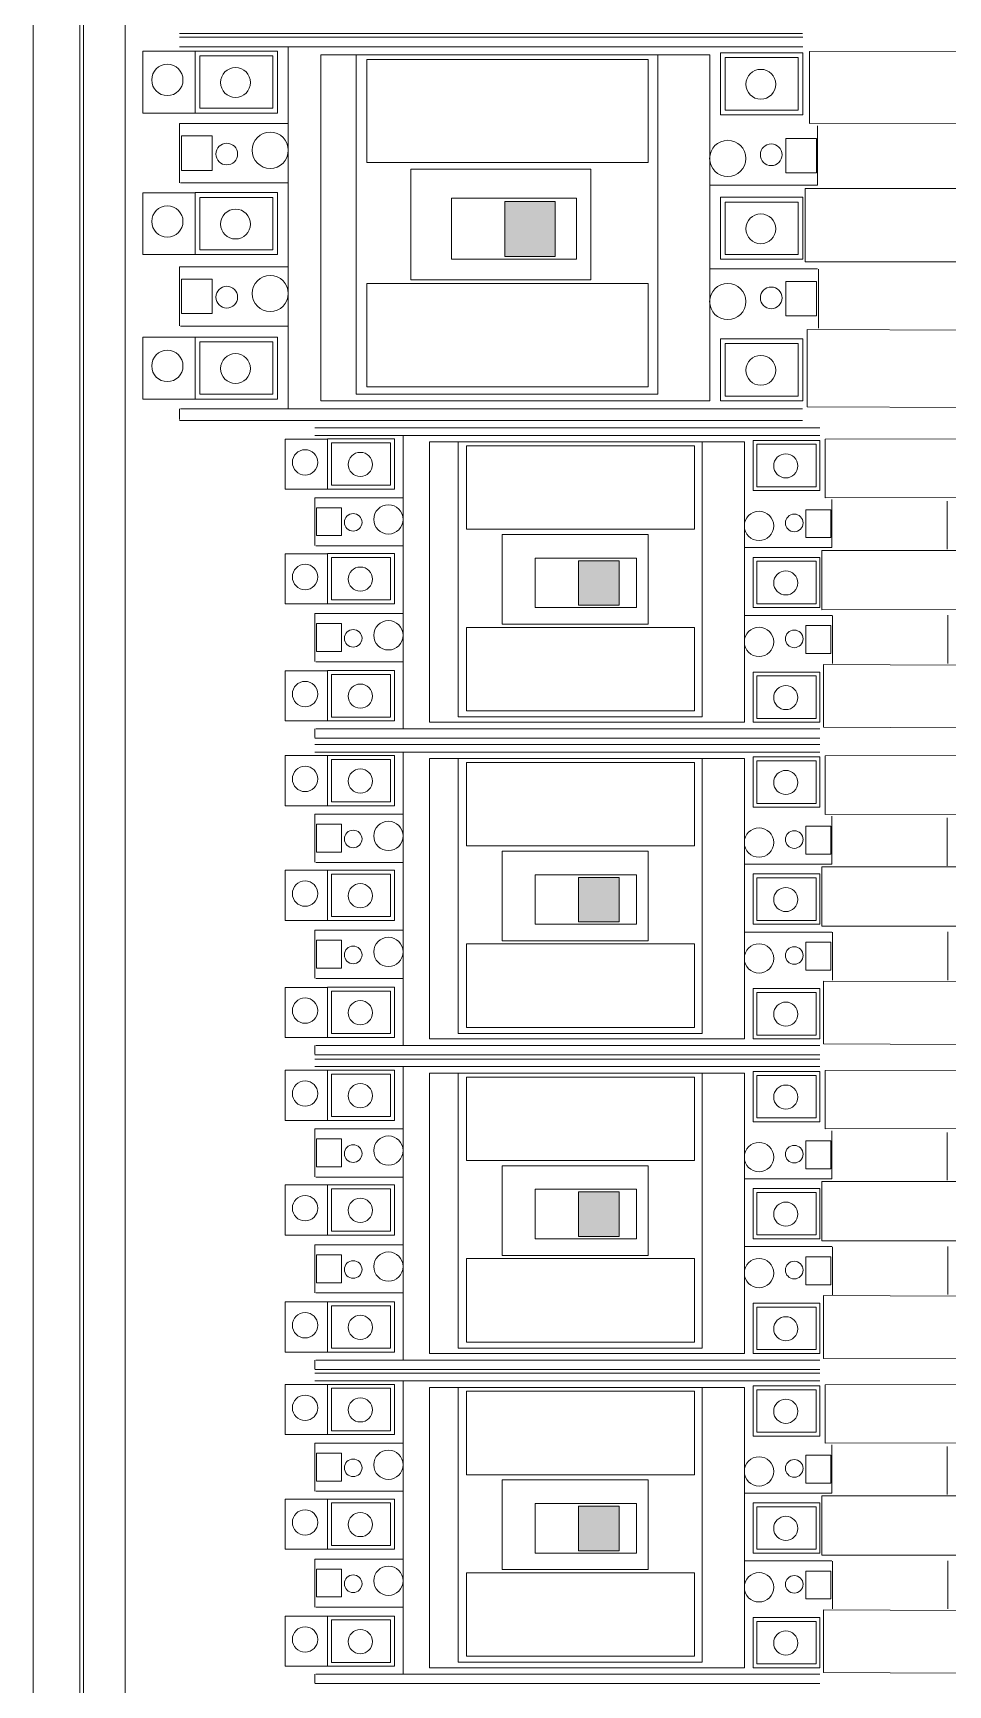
# Model space of a CAD drawing. Header units: inches. Extents: x 18739 to 22272, y 3658 to 7913.
# Drawn here: x 19021.9 to 19058.7, y 7702.6 to 7769.1 of the extents above; entities that cross this region are included whole.
import ezdxf

# ---------------------------------------------------------------- set-up
doc = ezdxf.new("R2010")
doc.units = ezdxf.units.IN
doc.header["$MEASUREMENT"] = 0
for name, color, linetype, lineweight in [('300-600AT', 7, 'Continuous', 13), ('CHASIS', 251, 'Continuous', 13), ('ENCLOSRURE', 7, 'Continuous', 20)]:
    doc.layers.add(name, color=color, linetype=linetype, lineweight=lineweight)

msp = doc.modelspace()

# ---------------------------------------------------------------- hatches: boundary and pattern name
at = {"layer": 'ENCLOSRURE'}
h = msp.add_hatch(color=3, dxfattribs=at)
h.dxf.hatch_style = 1
h.paths.add_polyline_path([(19042.92602, 7762.3375), (19040.90033, 7762.3375), (19040.90033, 7760.12164), (19042.92602, 7760.12164)])
h = msp.add_hatch(color=3, dxfattribs=at)
h.dxf.hatch_style = 1
h.paths.add_polyline_path([(19043.86283, 7747.86604), (19043.86283, 7746.0712), (19045.50364, 7746.0712), (19045.50364, 7747.86604)])
h = msp.add_hatch(color=3, dxfattribs=at)
h.dxf.hatch_style = 1
h.paths.add_polyline_path([(19043.86283, 7735.11561), (19043.86283, 7733.32078), (19045.50364, 7733.32078), (19045.50364, 7735.11561)])
h = msp.add_hatch(color=3, dxfattribs=at)
h.dxf.hatch_style = 1
h.paths.add_polyline_path([(19043.86283, 7722.4451), (19043.86283, 7720.65026), (19045.50364, 7720.65026), (19045.50364, 7722.4451)])
h = msp.add_hatch(color=3, dxfattribs=at)
h.dxf.hatch_style = 1
h.paths.add_polyline_path([(19043.86283, 7709.79029), (19043.86283, 7707.99545), (19045.50364, 7707.99545), (19045.50364, 7709.79029)])

# ---------------------------------------------------------------- linework, layer by layer
at = {"layer": '300-600AT'}
for p, q in [((19052.88321, 7769.10243, -1517.63282), (19027.80108, 7769.10243, -1517.63282)), ((19027.80108, 7768.94881, -1517.63282), (19052.89296, 7768.94881, -1517.63282)), ((19027.80108, 7768.56993, -1517.63282), (19052.89296, 7768.56993, -1517.63282)), ((19032.17805, 7757.31634, -1517.63282), (19032.17805, 7768.56993, -1517.63282)), ((19027.80108, 7763.08792, -1517.63282), (19027.80108, 7765.47182, -1517.63282)), ((19027.80108, 7765.47182, -1517.63282), (19032.17805, 7765.47182, -1517.63282)), ((19053.482, 7765.38392, -1517.63282), (19053.482, 7762.99298, -1517.63282)), ((19027.83807, 7763.08088, -1517.63282), (19032.17805, 7763.08088, -1517.63282)), ((19027.83807, 7763.08088, -1693.39049), (19032.17805, 7763.08088, -1693.39049)), ((19027.83807, 7763.08088, -1863.47745), (19032.17805, 7763.08088, -1863.47745)), ((19053.482, 7762.99298, -1517.63282), (19049.14202, 7762.99298, -1517.63282)), ((19027.80108, 7757.32338, -1517.63282), (19027.80108, 7759.70728, -1517.63282)), ((19027.80108, 7759.70728, -1517.63282), (19032.17805, 7759.70728, -1517.63282)), ((19053.482, 7759.61937, -1517.63282), (19049.14202, 7759.61937, -1517.63282)), ((19053.482, 7759.61937, -1693.39049), (19049.14202, 7759.61937, -1693.39049)), ((19053.482, 7759.61937, -1863.47745), (19049.14202, 7759.61937, -1863.47745)), ((19053.51899, 7759.61234, -1517.63282), (19053.51899, 7757.22844, -1517.63282)), ((19027.83807, 7757.31634, -1517.63282), (19032.17805, 7757.31634, -1517.63282)), ((19027.83807, 7757.31634, -1693.39049), (19032.17805, 7757.31634, -1693.39049)), ((19027.83807, 7757.31634, -1863.47745), (19032.17805, 7757.31634, -1863.47745)), ((19032.17805, 7757.31634, -1517.63282), (19032.17805, 7753.98298, -1517.63282)), ((19032.17805, 7757.31634, -1693.39049), (19032.17805, 7753.98298, -1693.39049)), ((19032.17805, 7757.31634, -1863.47745), (19032.17805, 7753.98298, -1863.47745)), ((19027.80108, 7753.54982, -1517.63282), (19027.80108, 7753.9832, -1517.63282)), ((19032.17805, 7753.98298, -1517.63282), (19027.83807, 7753.98298, -1517.63282)), ((19032.17805, 7753.98298, -1693.39049), (19027.83807, 7753.98298, -1693.39049)), ((19032.17805, 7753.98298, -1863.47745), (19027.83807, 7753.98298, -1863.47745)), ((19032.17805, 7753.98298, -1517.63282), (19052.88321, 7753.98298, -1517.63282)), ((19052.88321, 7753.51705, -1517.63282), (19027.80108, 7753.51705, -1517.63282)), ((19033.25244, 7753.22121, -1229.28259), (19053.57686, 7753.22121, -1229.28259)), ((19033.25244, 7752.91431, -1229.28259), (19053.57686, 7752.91431, -1229.28259)), ((19036.79779, 7743.7989, -1229.28259), (19036.79779, 7752.91431, -1229.28259)), ((19033.25244, 7748.47388, -1229.28259), (19033.25244, 7750.40484, -1229.28259)), ((19033.25244, 7750.40484, -1229.28259), (19036.79779, 7750.40484, -1229.28259)), ((19054.05399, 7750.33364, -1229.28259), (19054.05399, 7748.39698, -1229.28259)), ((19058.7022, 7748.3355, -1229.28259), (19058.7022, 7750.26646, -1229.28259)), ((19033.2824, 7748.46818, -1229.28259), (19036.79779, 7748.46818, -1229.28259)), ((19033.2824, 7748.46818, -1371.6463), (19036.79779, 7748.46818, -1371.6463)), ((19033.2824, 7748.46818, -1509.41673), (19036.79779, 7748.46818, -1509.41673)), ((19054.05399, 7748.39698, -1229.28259), (19050.5386, 7748.39698, -1229.28259)), ((19033.25244, 7743.8046, -1229.28259), (19033.25244, 7745.73556, -1229.28259)), ((19033.25244, 7745.73556, -1229.28259), (19036.79779, 7745.73556, -1229.28259)), ((19054.05399, 7745.66436, -1229.28259), (19050.5386, 7745.66436, -1229.28259)), ((19054.05399, 7745.66436, -1371.6463), (19050.5386, 7745.66436, -1371.6463)), ((19054.05399, 7745.66436, -1509.41673), (19050.5386, 7745.66436, -1509.41673)), ((19054.08395, 7745.65866, -1229.28259), (19054.08395, 7743.7277, -1229.28259)), ((19058.72679, 7743.73155, -1229.28259), (19058.72679, 7745.66821, -1229.28259)), ((19033.2824, 7743.7989, -1229.28259), (19036.79779, 7743.7989, -1229.28259)), ((19033.2824, 7743.7989, -1371.6463), (19036.79779, 7743.7989, -1371.6463)), ((19033.2824, 7743.7989, -1509.41673), (19036.79779, 7743.7989, -1509.41673)), ((19036.79779, 7743.7989, -1229.28259), (19036.79779, 7741.09889, -1229.28259)), ((19036.79779, 7743.7989, -1371.6463), (19036.79779, 7741.09889, -1371.6463)), ((19036.79779, 7743.7989, -1509.41673), (19036.79779, 7741.09889, -1509.41673)), ((19033.25244, 7740.74802, -1229.28259), (19033.25244, 7741.09906, -1229.28259)), ((19053.56896, 7740.72148, -1229.28259), (19033.25244, 7740.72148, -1229.28259)), ((19036.79779, 7741.09889, -1229.28259), (19033.2824, 7741.09889, -1229.28259)), ((19036.79779, 7741.09889, -1371.6463), (19033.2824, 7741.09889, -1371.6463)), ((19036.79779, 7741.09889, -1509.41673), (19033.2824, 7741.09889, -1509.41673)), ((19036.79779, 7741.09889, -1229.28259), (19053.56896, 7741.09889, -1229.28259)), ((19033.25244, 7740.47078, -1229.28259), (19053.57686, 7740.47078, -1229.28259)), ((19033.25244, 7740.16388, -1229.28259), (19053.57686, 7740.16388, -1229.28259)), ((19036.79779, 7731.04848, -1229.28259), (19036.79779, 7740.16388, -1229.28259)), ((19033.25244, 7735.72346, -1229.28259), (19033.25244, 7737.65442, -1229.28259)), ((19033.25244, 7737.65442, -1229.28259), (19036.79779, 7737.65442, -1229.28259)), ((19054.05399, 7737.58322, -1229.28259), (19054.05399, 7735.64656, -1229.28259)), ((19058.7022, 7735.58508, -1229.28259), (19058.7022, 7737.51603, -1229.28259)), ((19033.2824, 7735.71776, -1229.28259), (19036.79779, 7735.71776, -1229.28259)), ((19033.2824, 7735.71776, -1371.6463), (19036.79779, 7735.71776, -1371.6463)), ((19033.2824, 7735.71776, -1509.41673), (19036.79779, 7735.71776, -1509.41673)), ((19054.05399, 7735.64656, -1229.28259), (19050.5386, 7735.64656, -1229.28259)), ((19033.25244, 7731.05418, -1229.28259), (19033.25244, 7732.98514, -1229.28259)), ((19033.25244, 7732.98514, -1229.28259), (19036.79779, 7732.98514, -1229.28259)), ((19054.05399, 7732.91394, -1229.28259), (19050.5386, 7732.91394, -1229.28259)), ((19054.05399, 7732.91394, -1371.6463), (19050.5386, 7732.91394, -1371.6463)), ((19054.05399, 7732.91394, -1509.41673), (19050.5386, 7732.91394, -1509.41673)), ((19054.08395, 7732.90824, -1229.28259), (19054.08395, 7730.97728, -1229.28259)), ((19058.72679, 7730.98112, -1229.28259), (19058.72679, 7732.91778, -1229.28259)), ((19033.2824, 7731.04848, -1229.28259), (19036.79779, 7731.04848, -1229.28259)), ((19033.2824, 7731.04848, -1371.6463), (19036.79779, 7731.04848, -1371.6463)), ((19033.2824, 7731.04848, -1509.41673), (19036.79779, 7731.04848, -1509.41673)), ((19036.79779, 7731.04848, -1229.28259), (19036.79779, 7728.34846, -1229.28259)), ((19036.79779, 7731.04848, -1371.6463), (19036.79779, 7728.34846, -1371.6463)), ((19036.79779, 7731.04848, -1509.41673), (19036.79779, 7728.34846, -1509.41673)), ((19033.25244, 7727.9976, -1229.28259), (19033.25244, 7728.34864, -1229.28259)), ((19053.56896, 7727.97105, -1229.28259), (19033.25244, 7727.97105, -1229.28259)), ((19036.79779, 7728.34846, -1229.28259), (19033.2824, 7728.34846, -1229.28259)), ((19036.79779, 7728.34846, -1371.6463), (19033.2824, 7728.34846, -1371.6463)), ((19036.79779, 7728.34846, -1509.41673), (19033.2824, 7728.34846, -1509.41673)), ((19036.79779, 7728.34846, -1229.28259), (19053.56896, 7728.34846, -1229.28259)), ((19033.25244, 7727.80027, -1229.28259), (19053.57686, 7727.80027, -1229.28259)), ((19033.25244, 7727.49337, -1229.28259), (19053.57686, 7727.49337, -1229.28259)), ((19036.79779, 7718.37796, -1229.28259), (19036.79779, 7727.49337, -1229.28259)), ((19033.25244, 7723.05295, -1229.28259), (19033.25244, 7724.9839, -1229.28259)), ((19033.25244, 7724.9839, -1229.28259), (19036.79779, 7724.9839, -1229.28259)), ((19054.05399, 7724.9127, -1229.28259), (19054.05399, 7722.97604, -1229.28259)), ((19058.7022, 7722.91456, -1229.28259), (19058.7022, 7724.84552, -1229.28259)), ((19033.2824, 7723.04724, -1229.28259), (19036.79779, 7723.04724, -1229.28259)), ((19033.2824, 7723.04724, -1371.6463), (19036.79779, 7723.04724, -1371.6463)), ((19033.2824, 7723.04724, -1509.41673), (19036.79779, 7723.04724, -1509.41673)), ((19054.05399, 7722.97604, -1229.28259), (19050.5386, 7722.97604, -1229.28259)), ((19033.25244, 7718.38367, -1229.28259), (19033.25244, 7720.31462, -1229.28259)), ((19033.25244, 7720.31462, -1229.28259), (19036.79779, 7720.31462, -1229.28259)), ((19054.05399, 7720.24342, -1229.28259), (19050.5386, 7720.24342, -1229.28259)), ((19054.05399, 7720.24342, -1371.6463), (19050.5386, 7720.24342, -1371.6463)), ((19054.05399, 7720.24342, -1509.41673), (19050.5386, 7720.24342, -1509.41673)), ((19054.08395, 7720.23772, -1229.28259), (19054.08395, 7718.30676, -1229.28259)), ((19058.72679, 7718.31061, -1229.28259), (19058.72679, 7720.24727, -1229.28259)), ((19033.2824, 7718.37796, -1229.28259), (19036.79779, 7718.37796, -1229.28259)), ((19033.2824, 7718.37796, -1371.6463), (19036.79779, 7718.37796, -1371.6463)), ((19033.2824, 7718.37796, -1509.41673), (19036.79779, 7718.37796, -1509.41673)), ((19036.79779, 7718.37796, -1229.28259), (19036.79779, 7715.67795, -1229.28259)), ((19036.79779, 7718.37796, -1371.6463), (19036.79779, 7715.67795, -1371.6463)), ((19036.79779, 7718.37796, -1509.41673), (19036.79779, 7715.67795, -1509.41673)), ((19033.25244, 7715.32708, -1229.28259), (19033.25244, 7715.67812, -1229.28259)), ((19053.56896, 7715.30054, -1229.28259), (19033.25244, 7715.30054, -1229.28259)), ((19036.79779, 7715.67795, -1229.28259), (19033.2824, 7715.67795, -1229.28259)), ((19036.79779, 7715.67795, -1371.6463), (19033.2824, 7715.67795, -1371.6463)), ((19036.79779, 7715.67795, -1509.41673), (19033.2824, 7715.67795, -1509.41673)), ((19036.79779, 7715.67795, -1229.28259), (19053.56896, 7715.67795, -1229.28259)), ((19033.25244, 7715.14546, -1229.28259), (19053.57686, 7715.14546, -1229.28259)), ((19033.25244, 7714.83856, -1229.28259), (19053.57686, 7714.83856, -1229.28259)), ((19036.79779, 7705.72316, -1229.28259), (19036.79779, 7714.83856, -1229.28259)), ((19033.25244, 7710.39814, -1229.28259), (19033.25244, 7712.32909, -1229.28259)), ((19033.25244, 7712.32909, -1229.28259), (19036.79779, 7712.32909, -1229.28259)), ((19054.05399, 7712.25789, -1229.28259), (19054.05399, 7710.32123, -1229.28259)), ((19058.7022, 7710.25975, -1229.28259), (19058.7022, 7712.19071, -1229.28259)), ((19033.2824, 7710.39244, -1229.28259), (19036.79779, 7710.39244, -1229.28259)), ((19033.2824, 7710.39244, -1371.6463), (19036.79779, 7710.39244, -1371.6463)), ((19033.2824, 7710.39244, -1509.41673), (19036.79779, 7710.39244, -1509.41673)), ((19054.05399, 7710.32123, -1229.28259), (19050.5386, 7710.32123, -1229.28259)), ((19033.25244, 7705.72886, -1229.28259), (19033.25244, 7707.65981, -1229.28259)), ((19033.25244, 7707.65981, -1229.28259), (19036.79779, 7707.65981, -1229.28259)), ((19054.05399, 7707.58861, -1229.28259), (19050.5386, 7707.58861, -1229.28259)), ((19054.05399, 7707.58861, -1371.6463), (19050.5386, 7707.58861, -1371.6463)), ((19054.05399, 7707.58861, -1509.41673), (19050.5386, 7707.58861, -1509.41673)), ((19054.08395, 7707.58291, -1229.28259), (19054.08395, 7705.65195, -1229.28259)), ((19058.72679, 7705.6558, -1229.28259), (19058.72679, 7707.59246, -1229.28259)), ((19033.2824, 7705.72316, -1229.28259), (19036.79779, 7705.72316, -1229.28259)), ((19033.2824, 7705.72316, -1371.6463), (19036.79779, 7705.72316, -1371.6463)), ((19033.2824, 7705.72316, -1509.41673), (19036.79779, 7705.72316, -1509.41673)), ((19036.79779, 7705.72316, -1229.28259), (19036.79779, 7703.02314, -1229.28259)), ((19036.79779, 7705.72316, -1371.6463), (19036.79779, 7703.02314, -1371.6463)), ((19036.79779, 7705.72316, -1509.41673), (19036.79779, 7703.02314, -1509.41673)), ((19033.25244, 7702.67227, -1229.28259), (19033.25244, 7703.02331, -1229.28259)), ((19053.56896, 7702.64573, -1229.28259), (19033.25244, 7702.64573, -1229.28259)), ((19036.79779, 7703.02314, -1229.28259), (19033.2824, 7703.02314, -1229.28259)), ((19036.79779, 7703.02314, -1371.6463), (19033.2824, 7703.02314, -1371.6463)), ((19036.79779, 7703.02314, -1509.41673), (19033.2824, 7703.02314, -1509.41673)), ((19036.79779, 7703.02314, -1229.28259), (19053.56896, 7703.02314, -1229.28259))]:
    msp.add_line(p, q, dxfattribs=at)
for points, elevation in [([(19028.42711, 7765.89585), (19028.42711, 7768.39451), (19031.74942, 7768.39451), (19031.74942, 7765.89585)], -1517.63282), ([(19033.48458, 7754.30575), (19033.48458, 7768.2475), (19049.14202, 7768.2475), (19049.14202, 7754.30575)], -1517.63282), ([(19052.89296, 7768.32402), (19052.89296, 7765.82535), (19049.57065, 7765.82535), (19049.57065, 7768.32402)], -1517.63282), ([(19027.87972, 7763.58829), (19027.87972, 7764.97487), (19029.11728, 7764.97487), (19029.11728, 7763.58829)], -1517.63282), ([(19053.44035, 7764.87651), (19053.44035, 7763.48993), (19052.20279, 7763.48993), (19052.20279, 7764.87651)], -1517.63282), ([(19044.35754, 7763.64133), (19044.35754, 7759.18582), (19037.10973, 7759.18582), (19037.10973, 7763.64133)], -15.38922), ([(19028.42711, 7760.1955), (19028.42711, 7762.69416), (19031.74942, 7762.69416), (19031.74942, 7760.1955)], -1517.63282), ([(19043.7742, 7762.47084), (19043.7742, 7760.00698), (19038.74665, 7760.00698), (19038.74665, 7762.47084)], -15.38922), ([(19052.89296, 7762.50476), (19052.89296, 7760.0061), (19049.57065, 7760.0061), (19049.57065, 7762.50476)], -1517.63282), ([(19042.92602, 7762.3375), (19042.92602, 7760.12164), (19040.90033, 7760.12164), (19040.90033, 7762.3375)], -15.38922), ([(19027.87972, 7757.82374), (19027.87972, 7759.21032), (19029.11728, 7759.21032), (19029.11728, 7757.82374)], -1517.63282), ([(19053.44035, 7759.11197), (19053.44035, 7757.72539), (19052.20279, 7757.72539), (19052.20279, 7759.11197)], -1517.63282), ([(19028.42711, 7754.37624), (19028.42711, 7756.8749), (19031.74942, 7756.8749), (19031.74942, 7754.37624)], -1517.63282), ([(19052.89296, 7756.80441), (19052.89296, 7754.30575), (19049.57065, 7754.30575), (19049.57065, 7756.80441)], -1517.63282), ([(19033.75953, 7750.74831), (19033.75953, 7752.77222), (19036.4506, 7752.77222), (19036.4506, 7750.74831)], -1229.28259), ([(19037.85608, 7741.36032), (19037.85608, 7752.65315), (19050.5386, 7752.65315), (19050.5386, 7741.36032)], -1229.28259), ([(19053.57686, 7752.71512), (19053.57686, 7750.6912), (19050.88579, 7750.6912), (19050.88579, 7752.71512)], -1229.28259), ([(19033.31614, 7748.87918), (19033.31614, 7750.00231), (19034.31856, 7750.00231), (19034.31856, 7748.87918)], -1229.28259), ([(19054.02025, 7749.92264), (19054.02025, 7748.79951), (19053.01782, 7748.79951), (19053.01782, 7749.92264)], -1229.28259), ([(19046.66317, 7748.92215), (19046.66317, 7745.31318), (19040.79245, 7745.31318), (19040.79245, 7748.92215)], -12.46527), ([(19033.75953, 7746.13102), (19033.75953, 7748.15494), (19036.4506, 7748.15494), (19036.4506, 7746.13102)], -1229.28259), ([(19046.19066, 7747.97405), (19046.19066, 7745.97833), (19042.11835, 7745.97833), (19042.11835, 7747.97405)], -12.46527), ([(19045.50364, 7747.86604), (19045.50364, 7746.0712), (19043.86283, 7746.0712), (19043.86283, 7747.86604)], -12.46527), ([(19053.57686, 7748.00152), (19053.57686, 7745.97761), (19050.88579, 7745.97761), (19050.88579, 7748.00152)], -1229.28259), ([(19033.31614, 7744.2099), (19033.31614, 7745.33303), (19034.31856, 7745.33303), (19034.31856, 7744.2099)], -1229.28259), ([(19054.02025, 7745.25336), (19054.02025, 7744.13024), (19053.01782, 7744.13024), (19053.01782, 7745.25336)], -1229.28259), ([(19033.75953, 7741.41742), (19033.75953, 7743.44134), (19036.4506, 7743.44134), (19036.4506, 7741.41742)], -1229.28259), ([(19053.57686, 7743.38424), (19053.57686, 7741.36032), (19050.88579, 7741.36032), (19050.88579, 7743.38424)], -1229.28259), ([(19033.75953, 7737.99788), (19033.75953, 7740.0218), (19036.4506, 7740.0218), (19036.4506, 7737.99788)], -1229.28259), ([(19037.85608, 7728.6099), (19037.85608, 7739.90272), (19050.5386, 7739.90272), (19050.5386, 7728.6099)], -1229.28259), ([(19053.57686, 7739.9647), (19053.57686, 7737.94078), (19050.88579, 7737.94078), (19050.88579, 7739.9647)], -1229.28259), ([(19033.31614, 7736.12876), (19033.31614, 7737.25189), (19034.31856, 7737.25189), (19034.31856, 7736.12876)], -1229.28259), ([(19054.02025, 7737.17222), (19054.02025, 7736.04909), (19053.01782, 7736.04909), (19053.01782, 7737.17222)], -1229.28259), ([(19046.66317, 7736.17172), (19046.66317, 7732.56276), (19040.79245, 7732.56276), (19040.79245, 7736.17172)], -12.46527), ([(19033.75953, 7733.3806), (19033.75953, 7735.40451), (19036.4506, 7735.40451), (19036.4506, 7733.3806)], -1229.28259), ([(19046.19066, 7735.22363), (19046.19066, 7733.2279), (19042.11835, 7733.2279), (19042.11835, 7735.22363)], -12.46527), ([(19053.57686, 7735.2511), (19053.57686, 7733.22718), (19050.88579, 7733.22718), (19050.88579, 7735.2511)], -1229.28259), ([(19045.50364, 7735.11561), (19045.50364, 7733.32078), (19043.86283, 7733.32078), (19043.86283, 7735.11561)], -12.46527), ([(19033.31614, 7731.45948), (19033.31614, 7732.58261), (19034.31856, 7732.58261), (19034.31856, 7731.45948)], -1229.28259), ([(19054.02025, 7732.50294), (19054.02025, 7731.37981), (19053.01782, 7731.37981), (19053.01782, 7732.50294)], -1229.28259), ([(19033.75953, 7728.667), (19033.75953, 7730.69092), (19036.4506, 7730.69092), (19036.4506, 7728.667)], -1229.28259), ([(19053.57686, 7730.63381), (19053.57686, 7728.6099), (19050.88579, 7728.6099), (19050.88579, 7730.63381)], -1229.28259), ([(19033.75953, 7725.32737), (19033.75953, 7727.35128), (19036.4506, 7727.35128), (19036.4506, 7725.32737)], -1229.28259), ([(19037.85608, 7715.93938), (19037.85608, 7727.23221), (19050.5386, 7727.23221), (19050.5386, 7715.93938)], -1229.28259), ([(19053.57686, 7727.29418), (19053.57686, 7725.27027), (19050.88579, 7725.27027), (19050.88579, 7727.29418)], -1229.28259), ([(19033.31614, 7723.45824), (19033.31614, 7724.58137), (19034.31856, 7724.58137), (19034.31856, 7723.45824)], -1229.28259), ([(19054.02025, 7724.5017), (19054.02025, 7723.37858), (19053.01782, 7723.37858), (19053.01782, 7724.5017)], -1229.28259), ([(19046.66317, 7723.50121), (19046.66317, 7719.89224), (19040.79245, 7719.89224), (19040.79245, 7723.50121)], -12.46527), ([(19033.75953, 7720.71008), (19033.75953, 7722.734), (19036.4506, 7722.734), (19036.4506, 7720.71008)], -1229.28259), ([(19046.19066, 7722.55311), (19046.19066, 7720.55739), (19042.11835, 7720.55739), (19042.11835, 7722.55311)], -12.46527), ([(19053.57686, 7722.58058), (19053.57686, 7720.55667), (19050.88579, 7720.55667), (19050.88579, 7722.58058)], -1229.28259), ([(19045.50364, 7722.4451), (19045.50364, 7720.65026), (19043.86283, 7720.65026), (19043.86283, 7722.4451)], -12.46527), ([(19033.31614, 7718.78896), (19033.31614, 7719.91209), (19034.31856, 7719.91209), (19034.31856, 7718.78896)], -1229.28259), ([(19054.02025, 7719.83242), (19054.02025, 7718.7093), (19053.01782, 7718.7093), (19053.01782, 7719.83242)], -1229.28259), ([(19033.75953, 7715.99649), (19033.75953, 7718.0204), (19036.4506, 7718.0204), (19036.4506, 7715.99649)], -1229.28259), ([(19053.57686, 7717.9633), (19053.57686, 7715.93938), (19050.88579, 7715.93938), (19050.88579, 7717.9633)], -1229.28259), ([(19033.75953, 7712.67256), (19033.75953, 7714.69647), (19036.4506, 7714.69647), (19036.4506, 7712.67256)], -1229.28259), ([(19037.85608, 7703.28457), (19037.85608, 7714.5774), (19050.5386, 7714.5774), (19050.5386, 7703.28457)], -1229.28259), ([(19053.57686, 7714.63937), (19053.57686, 7712.61546), (19050.88579, 7712.61546), (19050.88579, 7714.63937)], -1229.28259), ([(19033.31614, 7710.80343), (19033.31614, 7711.92656), (19034.31856, 7711.92656), (19034.31856, 7710.80343)], -1229.28259), ([(19054.02025, 7711.8469), (19054.02025, 7710.72377), (19053.01782, 7710.72377), (19053.01782, 7711.8469)], -1229.28259), ([(19046.66317, 7710.8464), (19046.66317, 7707.23743), (19040.79245, 7707.23743), (19040.79245, 7710.8464)], -12.46527), ([(19033.75953, 7708.05527), (19033.75953, 7710.07919), (19036.4506, 7710.07919), (19036.4506, 7708.05527)], -1229.28259), ([(19046.19066, 7709.8983), (19046.19066, 7707.90258), (19042.11835, 7707.90258), (19042.11835, 7709.8983)], -12.46527), ([(19053.57686, 7709.92578), (19053.57686, 7707.90186), (19050.88579, 7707.90186), (19050.88579, 7709.92578)], -1229.28259), ([(19045.50364, 7709.79029), (19045.50364, 7707.99545), (19043.86283, 7707.99545), (19043.86283, 7709.79029)], -12.46527), ([(19033.31614, 7706.13415), (19033.31614, 7707.25728), (19034.31856, 7707.25728), (19034.31856, 7706.13415)], -1229.28259), ([(19054.02025, 7707.17762), (19054.02025, 7706.05449), (19053.01782, 7706.05449), (19053.01782, 7707.17762)], -1229.28259), ([(19033.75953, 7703.34168), (19033.75953, 7705.36559), (19036.4506, 7705.36559), (19036.4506, 7703.34168)], -1229.28259), ([(19053.57686, 7705.30849), (19053.57686, 7703.28457), (19050.88579, 7703.28457), (19050.88579, 7705.30849)], -1229.28259)]:
    msp.add_lwpolyline(points, close=True, dxfattribs=dict(at, elevation=elevation))
for points in [[(19034.91175, 7768.2475), (19034.91175, 7754.57965), (19047.04743, 7754.57965), (19047.04743, 7768.2475)], [(19035.33407, 7768.05271), (19046.66085, 7768.05271), (19046.66085, 7763.90068), (19035.33407, 7763.90068)], [(19035.33407, 7759.0263), (19046.66085, 7759.0263), (19046.66085, 7754.87427), (19035.33407, 7754.87427)], [(19039.01208, 7752.65315), (19039.01208, 7741.58218), (19048.84198, 7741.58218), (19048.84198, 7752.65315)], [(19039.35416, 7752.49536), (19048.52886, 7752.49536), (19048.52886, 7749.13222), (19039.35416, 7749.13222)], [(19039.35416, 7745.18397), (19048.52886, 7745.18397), (19048.52886, 7741.82082), (19039.35416, 7741.82082)], [(19039.01208, 7739.90272), (19039.01208, 7728.83176), (19048.84198, 7728.83176), (19048.84198, 7739.90272)], [(19039.35416, 7739.74494), (19048.52886, 7739.74494), (19048.52886, 7736.38179), (19039.35416, 7736.38179)], [(19039.35416, 7732.43355), (19048.52886, 7732.43355), (19048.52886, 7729.0704), (19039.35416, 7729.0704)], [(19039.01208, 7727.23221), (19039.01208, 7716.16125), (19048.84198, 7716.16125), (19048.84198, 7727.23221)], [(19039.35416, 7727.07443), (19048.52886, 7727.07443), (19048.52886, 7723.71128), (19039.35416, 7723.71128)], [(19039.35416, 7719.76303), (19048.52886, 7719.76303), (19048.52886, 7716.39989), (19039.35416, 7716.39989)], [(19039.01208, 7714.5774), (19039.01208, 7703.50644), (19048.84198, 7703.50644), (19048.84198, 7714.5774)], [(19039.35416, 7714.41962), (19048.52886, 7714.41962), (19048.52886, 7711.05647), (19039.35416, 7711.05647)], [(19039.35416, 7707.10822), (19048.52886, 7707.10822), (19048.52886, 7703.74508), (19039.35416, 7703.74508)]]:
    msp.add_lwpolyline(points, close=True, dxfattribs=at)
for centre, radius in [((19031.451, 7764.39528, -1517.63282), 0.72878), ((19031.451, 7764.39528, -1689.76561), 0.72878), ((19029.70149, 7764.24686, -1517.63282), 0.43754), ((19049.86907, 7764.06952, -1517.63282), 0.72878), ((19049.86907, 7764.06952, -1689.76561), 0.72878), ((19051.61858, 7764.21794, -1517.63282), 0.43754), ((19031.451, 7758.63074, -1517.63282), 0.72878), ((19031.451, 7758.63074, -1689.76561), 0.72878), ((19029.70149, 7758.48232, -1517.63282), 0.43754), ((19049.86907, 7758.30497, -1517.63282), 0.72878), ((19049.86907, 7758.30497, -1689.76561), 0.72878), ((19051.61858, 7758.4534, -1517.63282), 0.43754), ((19036.20887, 7749.53285, -1229.28259), 0.59032), ((19036.20887, 7749.53285, -1368.71015), 0.59032), ((19051.12751, 7749.26898, -1229.28259), 0.59032), ((19051.12751, 7749.26898, -1368.71015), 0.59032), ((19034.79177, 7749.41262, -1229.28259), 0.35441), ((19052.54461, 7749.3892, -1229.28259), 0.35441), ((19036.20887, 7744.86357, -1229.28259), 0.59032), ((19036.20887, 7744.86357, -1368.71015), 0.59032), ((19051.12751, 7744.5997, -1229.28259), 0.59032), ((19051.12751, 7744.5997, -1368.71015), 0.59032), ((19034.79177, 7744.74334, -1229.28259), 0.35441), ((19052.54461, 7744.71992, -1229.28259), 0.35441), ((19036.20887, 7736.78242, -1229.28259), 0.59032), ((19036.20887, 7736.78242, -1368.71015), 0.59032), ((19034.79177, 7736.6622, -1229.28259), 0.35441), ((19051.12751, 7736.51855, -1229.28259), 0.59032), ((19051.12751, 7736.51855, -1368.71015), 0.59032), ((19052.54461, 7736.63878, -1229.28259), 0.35441), ((19036.20887, 7732.11314, -1229.28259), 0.59032), ((19036.20887, 7732.11314, -1368.71015), 0.59032), ((19034.79177, 7731.99292, -1229.28259), 0.35441), ((19051.12751, 7731.84927, -1229.28259), 0.59032), ((19051.12751, 7731.84927, -1368.71015), 0.59032), ((19052.54461, 7731.9695, -1229.28259), 0.35441), ((19036.20887, 7724.11191, -1229.28259), 0.59032), ((19036.20887, 7724.11191, -1368.71015), 0.59032), ((19034.79177, 7723.99169, -1229.28259), 0.35441), ((19051.12751, 7723.84804, -1229.28259), 0.59032), ((19051.12751, 7723.84804, -1368.71015), 0.59032), ((19052.54461, 7723.96826, -1229.28259), 0.35441), ((19036.20887, 7719.44263, -1229.28259), 0.59032), ((19036.20887, 7719.44263, -1368.71015), 0.59032), ((19034.79177, 7719.32241, -1229.28259), 0.35441), ((19051.12751, 7719.17876, -1229.28259), 0.59032), ((19051.12751, 7719.17876, -1368.71015), 0.59032), ((19052.54461, 7719.29898, -1229.28259), 0.35441), ((19036.20887, 7711.4571, -1229.28259), 0.59032), ((19036.20887, 7711.4571, -1368.71015), 0.59032), ((19034.79177, 7711.33688, -1229.28259), 0.35441), ((19051.12751, 7711.19323, -1229.28259), 0.59032), ((19051.12751, 7711.19323, -1368.71015), 0.59032), ((19052.54461, 7711.31345, -1229.28259), 0.35441), ((19036.20887, 7706.78782, -1229.28259), 0.59032), ((19036.20887, 7706.78782, -1368.71015), 0.59032), ((19034.79177, 7706.6676, -1229.28259), 0.35441), ((19051.12751, 7706.52395, -1229.28259), 0.59032), ((19051.12751, 7706.52395, -1368.71015), 0.59032), ((19052.54461, 7706.64417, -1229.28259), 0.35441)]:
    msp.add_circle(centre, radius, dxfattribs=at)
at = {"layer": 'CHASIS', "color": 0, "elevation": -3745.05388}
msp.add_lwpolyline([(19023.93471, 7661.15812), (19023.93472, 7838.50223), (19025.61365, 7838.50223), (19025.61365, 7661.14818)], dxfattribs=at)
at = {"layer": 'CHASIS'}
for points, elevation in [([(19028.42711, 7765.89585), (19026.32661, 7765.89585), (19026.32661, 7768.38877), (19028.42711, 7768.38877)], -1517.63282), ([(19028.61974, 7766.08848), (19028.61974, 7768.20188), (19031.55679, 7768.20188), (19031.55679, 7766.08848)], -1517.63282), ([(19049.76327, 7766.01798), (19049.76327, 7768.13139), (19052.70033, 7768.13139), (19052.70033, 7766.01798)], -1517.63282), ([(19028.42711, 7760.1955), (19026.32661, 7760.1955), (19026.32661, 7762.68842), (19028.42711, 7762.68842)], -1517.63282), ([(19028.61974, 7760.38813), (19028.61974, 7762.50153), (19031.55679, 7762.50153), (19031.55679, 7760.38813)], -1517.63282), ([(19049.76327, 7760.19872), (19049.76327, 7762.31213), (19052.70033, 7762.31213), (19052.70033, 7760.19872)], -1517.63282), ([(19028.42711, 7754.37624), (19026.32661, 7754.37624), (19026.32661, 7756.86916), (19028.42711, 7756.86916)], -1517.63282), ([(19028.61974, 7754.56887), (19028.61974, 7756.68228), (19031.55679, 7756.68228), (19031.55679, 7754.56887)], -1517.63282), ([(19049.76327, 7754.49837), (19049.76327, 7756.61178), (19052.70033, 7756.61178), (19052.70033, 7754.49837)], -1517.63282), ([(19033.75953, 7750.74831), (19032.05812, 7750.74831), (19032.05812, 7752.76757), (19033.75953, 7752.76757)], -1229.28259), ([(19033.91556, 7750.90433), (19033.91556, 7752.61619), (19036.29457, 7752.61619), (19036.29457, 7750.90433)], -1229.28259), ([(19051.04182, 7750.84723), (19051.04182, 7752.55909), (19053.42083, 7752.55909), (19053.42083, 7750.84723)], -1229.28259), ([(19033.75953, 7746.13102), (19032.05812, 7746.13102), (19032.05812, 7748.15028), (19033.75953, 7748.15028)], -1229.28259), ([(19033.91556, 7746.28705), (19033.91556, 7747.99891), (19036.29457, 7747.99891), (19036.29457, 7746.28705)], -1229.28259), ([(19051.04182, 7746.13364), (19051.04182, 7747.84549), (19053.42083, 7747.84549), (19053.42083, 7746.13364)], -1229.28259), ([(19033.75953, 7741.41742), (19032.05812, 7741.41742), (19032.05812, 7743.43669), (19033.75953, 7743.43669)], -1229.28259), ([(19033.91556, 7741.57345), (19033.91556, 7743.28531), (19036.29457, 7743.28531), (19036.29457, 7741.57345)], -1229.28259), ([(19051.04182, 7741.51635), (19051.04182, 7743.22821), (19053.42083, 7743.22821), (19053.42083, 7741.51635)], -1229.28259), ([(19033.75953, 7737.99788), (19032.05812, 7737.99788), (19032.05812, 7740.01714), (19033.75953, 7740.01714)], -1229.28259), ([(19033.91556, 7738.15391), (19033.91556, 7739.86577), (19036.29457, 7739.86577), (19036.29457, 7738.15391)], -1229.28259), ([(19051.04182, 7738.09681), (19051.04182, 7739.80867), (19053.42083, 7739.80867), (19053.42083, 7738.09681)], -1229.28259), ([(19033.75953, 7733.3806), (19032.05812, 7733.3806), (19032.05812, 7735.39986), (19033.75953, 7735.39986)], -1229.28259), ([(19033.91556, 7733.53663), (19033.91556, 7735.24848), (19036.29457, 7735.24848), (19036.29457, 7733.53663)], -1229.28259), ([(19051.04182, 7733.38321), (19051.04182, 7735.09507), (19053.42083, 7735.09507), (19053.42083, 7733.38321)], -1229.28259), ([(19033.75953, 7728.667), (19032.05812, 7728.667), (19032.05812, 7730.68626), (19033.75953, 7730.68626)], -1229.28259), ([(19033.91556, 7728.82303), (19033.91556, 7730.53489), (19036.29457, 7730.53489), (19036.29457, 7728.82303)], -1229.28259), ([(19051.04182, 7728.76593), (19051.04182, 7730.47779), (19053.42083, 7730.47779), (19053.42083, 7728.76593)], -1229.28259), ([(19033.75953, 7725.32737), (19032.05812, 7725.32737), (19032.05812, 7727.34663), (19033.75953, 7727.34663)], -1229.28259), ([(19033.91556, 7725.4834), (19033.91556, 7727.19526), (19036.29457, 7727.19526), (19036.29457, 7725.4834)], -1229.28259), ([(19051.04182, 7725.42629), (19051.04182, 7727.13815), (19053.42083, 7727.13815), (19053.42083, 7725.42629)], -1229.28259), ([(19033.75953, 7720.71008), (19032.05812, 7720.71008), (19032.05812, 7722.72935), (19033.75953, 7722.72935)], -1229.28259), ([(19033.91556, 7720.86611), (19033.91556, 7722.57797), (19036.29457, 7722.57797), (19036.29457, 7720.86611)], -1229.28259), ([(19051.04182, 7720.7127), (19051.04182, 7722.42456), (19053.42083, 7722.42456), (19053.42083, 7720.7127)], -1229.28259), ([(19033.75953, 7715.99649), (19032.05812, 7715.99649), (19032.05812, 7718.01575), (19033.75953, 7718.01575)], -1229.28259), ([(19033.91556, 7716.15251), (19033.91556, 7717.86437), (19036.29457, 7717.86437), (19036.29457, 7716.15251)], -1229.28259), ([(19051.04182, 7716.09541), (19051.04182, 7717.80727), (19053.42083, 7717.80727), (19053.42083, 7716.09541)], -1229.28259), ([(19033.75953, 7712.67256), (19032.05812, 7712.67256), (19032.05812, 7714.69182), (19033.75953, 7714.69182)], -1229.28259), ([(19033.91556, 7712.82859), (19033.91556, 7714.54045), (19036.29457, 7714.54045), (19036.29457, 7712.82859)], -1229.28259), ([(19051.04182, 7712.77149), (19051.04182, 7714.48334), (19053.42083, 7714.48334), (19053.42083, 7712.77149)], -1229.28259), ([(19033.75953, 7708.05527), (19032.05812, 7708.05527), (19032.05812, 7710.07454), (19033.75953, 7710.07454)], -1229.28259), ([(19033.91556, 7708.2113), (19033.91556, 7709.92316), (19036.29457, 7709.92316), (19036.29457, 7708.2113)], -1229.28259), ([(19051.04182, 7708.05789), (19051.04182, 7709.76975), (19053.42083, 7709.76975), (19053.42083, 7708.05789)], -1229.28259), ([(19033.75953, 7703.34168), (19032.05812, 7703.34168), (19032.05812, 7705.36094), (19033.75953, 7705.36094)], -1229.28259), ([(19033.91556, 7703.49771), (19033.91556, 7705.20956), (19036.29457, 7705.20956), (19036.29457, 7703.49771)], -1229.28259), ([(19051.04182, 7703.4406), (19051.04182, 7705.15246), (19053.42083, 7705.15246), (19053.42083, 7703.4406)], -1229.28259)]:
    msp.add_lwpolyline(points, close=True, dxfattribs=dict(at, elevation=elevation))
for centre, radius in [((19027.3096, 7767.23035, -176.3602), 0.63012), ((19030.05484, 7767.12583, -1517.63282), 0.60058), ((19030.05484, 7767.12583, -1698.17372), 0.60058), ((19030.05484, 7767.12583, -1871.35536), 0.60058), ((19051.19837, 7767.05533, -1517.63282), 0.60058), ((19051.19837, 7767.05533, -1698.17372), 0.60058), ((19051.19837, 7767.05533, -1871.35536), 0.60058), ((19027.3096, 7761.53, -176.3602), 0.63012), ((19030.05484, 7761.42548, -1517.63282), 0.60058), ((19030.05484, 7761.42548, -1698.17372), 0.60058), ((19030.05484, 7761.42548, -1871.35536), 0.60058), ((19051.19837, 7761.23608, -1517.63282), 0.60058), ((19051.19837, 7761.23608, -1698.17372), 0.60058), ((19051.19837, 7761.23608, -1871.35536), 0.60058), ((19027.3096, 7755.71074, -176.3602), 0.63012), ((19030.05484, 7755.60622, -1517.63282), 0.60058), ((19030.05484, 7755.60622, -1698.17372), 0.60058), ((19030.05484, 7755.60622, -1871.35536), 0.60058), ((19051.19837, 7755.53573, -1517.63282), 0.60058), ((19051.19837, 7755.53573, -1698.17372), 0.60058), ((19051.19837, 7755.53573, -1871.35536), 0.60058), ((19032.85434, 7751.82925, -142.85176), 0.5104), ((19035.07798, 7751.74459, -1229.28259), 0.48647), ((19035.07798, 7751.74459, -1375.52071), 0.48647), ((19035.07798, 7751.74459, -1515.79785), 0.48647), ((19052.20425, 7751.68749, -1229.28259), 0.48647), ((19052.20425, 7751.68749, -1375.52071), 0.48647), ((19052.20425, 7751.68749, -1515.79785), 0.48647), ((19032.85434, 7747.21196, -142.85176), 0.5104), ((19035.07798, 7747.12731, -1229.28259), 0.48647), ((19035.07798, 7747.12731, -1375.52071), 0.48647), ((19035.07798, 7747.12731, -1515.79785), 0.48647), ((19052.20425, 7746.97389, -1229.28259), 0.48647), ((19052.20425, 7746.97389, -1375.52071), 0.48647), ((19052.20425, 7746.97389, -1515.79785), 0.48647), ((19032.85434, 7742.49837, -142.85176), 0.5104), ((19035.07798, 7742.41371, -1229.28259), 0.48647), ((19035.07798, 7742.41371, -1375.52071), 0.48647), ((19035.07798, 7742.41371, -1515.79785), 0.48647), ((19052.20425, 7742.35661, -1229.28259), 0.48647), ((19052.20425, 7742.35661, -1375.52071), 0.48647), ((19052.20425, 7742.35661, -1515.79785), 0.48647), ((19032.85434, 7739.07882, -142.85176), 0.5104), ((19035.07798, 7738.99417, -1229.28259), 0.48647), ((19035.07798, 7738.99417, -1375.52071), 0.48647), ((19035.07798, 7738.99417, -1515.79785), 0.48647), ((19052.20425, 7738.93706, -1229.28259), 0.48647), ((19052.20425, 7738.93706, -1375.52071), 0.48647), ((19052.20425, 7738.93706, -1515.79785), 0.48647), ((19032.85434, 7734.46154, -142.85176), 0.5104), ((19035.07798, 7734.37688, -1229.28259), 0.48647), ((19035.07798, 7734.37688, -1375.52071), 0.48647), ((19035.07798, 7734.37688, -1515.79785), 0.48647), ((19052.20425, 7734.22347, -1229.28259), 0.48647), ((19052.20425, 7734.22347, -1375.52071), 0.48647), ((19052.20425, 7734.22347, -1515.79785), 0.48647), ((19032.85434, 7729.74794, -142.85176), 0.5104), ((19035.07798, 7729.66328, -1229.28259), 0.48647), ((19035.07798, 7729.66328, -1375.52071), 0.48647), ((19035.07798, 7729.66328, -1515.79785), 0.48647), ((19052.20425, 7729.60618, -1229.28259), 0.48647), ((19052.20425, 7729.60618, -1375.52071), 0.48647), ((19052.20425, 7729.60618, -1515.79785), 0.48647), ((19032.85434, 7726.40831, -142.85176), 0.5104), ((19035.07798, 7726.32365, -1229.28259), 0.48647), ((19035.07798, 7726.32365, -1375.52071), 0.48647), ((19035.07798, 7726.32365, -1515.79785), 0.48647), ((19052.20425, 7726.26655, -1229.28259), 0.48647), ((19052.20425, 7726.26655, -1375.52071), 0.48647), ((19052.20425, 7726.26655, -1515.79785), 0.48647), ((19032.85434, 7721.79103, -142.85176), 0.5104), ((19035.07798, 7721.70637, -1229.28259), 0.48647), ((19035.07798, 7721.70637, -1375.52071), 0.48647), ((19035.07798, 7721.70637, -1515.79785), 0.48647), ((19052.20425, 7721.55295, -1229.28259), 0.48647), ((19052.20425, 7721.55295, -1375.52071), 0.48647), ((19052.20425, 7721.55295, -1515.79785), 0.48647), ((19032.85434, 7717.07743, -142.85176), 0.5104), ((19035.07798, 7716.99277, -1229.28259), 0.48647), ((19035.07798, 7716.99277, -1375.52071), 0.48647), ((19035.07798, 7716.99277, -1515.79785), 0.48647), ((19052.20425, 7716.93567, -1229.28259), 0.48647), ((19052.20425, 7716.93567, -1375.52071), 0.48647), ((19052.20425, 7716.93567, -1515.79785), 0.48647), ((19032.85434, 7713.7535, -142.85176), 0.5104), ((19035.07798, 7713.66884, -1229.28259), 0.48647), ((19035.07798, 7713.66884, -1375.52071), 0.48647), ((19035.07798, 7713.66884, -1515.79785), 0.48647), ((19052.20425, 7713.61174, -1229.28259), 0.48647), ((19052.20425, 7713.61174, -1375.52071), 0.48647), ((19052.20425, 7713.61174, -1515.79785), 0.48647), ((19032.85434, 7709.13622, -142.85176), 0.5104), ((19035.07798, 7709.05156, -1229.28259), 0.48647), ((19035.07798, 7709.05156, -1375.52071), 0.48647), ((19035.07798, 7709.05156, -1515.79785), 0.48647), ((19052.20425, 7708.89814, -1229.28259), 0.48647), ((19052.20425, 7708.89814, -1375.52071), 0.48647), ((19052.20425, 7708.89814, -1515.79785), 0.48647), ((19032.85434, 7704.42262, -142.85176), 0.5104), ((19035.07798, 7704.33796, -1229.28259), 0.48647), ((19035.07798, 7704.33796, -1375.52071), 0.48647), ((19035.07798, 7704.33796, -1515.79785), 0.48647), ((19052.20425, 7704.28086, -1229.28259), 0.48647), ((19052.20425, 7704.28086, -1375.52071), 0.48647), ((19052.20425, 7704.28086, -1515.79785), 0.48647)]:
    msp.add_circle(centre, radius, dxfattribs=at)
at = {"layer": 'ENCLOSRURE', "color": 0, "elevation": 3210.44671}
msp.add_lwpolyline([(19023.78542, 7834.18076), (19021.90377, 7832.80038), (19021.90377, 7665.27839), (19023.78542, 7664.02106)], close=True, dxfattribs=at)
at = {"layer": 'ENCLOSRURE'}
for points, elevation in [([(19053.15287, 7768.3774), (19059.77089, 7768.39371), (19059.77089, 7765.48697), (19053.15287, 7765.47066)], 2377.72222), ([(19052.98189, 7762.85386), (19059.68208, 7762.85463), (19059.68208, 7759.90656), (19052.98189, 7759.90579)], 2377.72222), ([(19053.06672, 7757.18304), (19059.70594, 7757.15422), (19059.70594, 7754.03518), (19053.06672, 7754.064)], 2377.72222), ([(19053.78739, 7752.75836), (19059.14799, 7752.77157), (19059.14799, 7750.41712), (19053.78739, 7750.40391)], 1925.955), ([(19053.6489, 7748.2843), (19059.07605, 7748.28492), (19059.07605, 7745.89698), (19053.6489, 7745.89636)], 1925.955), ([(19053.71761, 7743.69093), (19059.09538, 7743.66759), (19059.09538, 7741.14117), (19053.71761, 7741.16451)], 1925.955), ([(19053.78739, 7740.00794), (19059.14799, 7740.02115), (19059.14799, 7737.66669), (19053.78739, 7737.65348)], 1925.955), ([(19053.6489, 7735.53387), (19059.07605, 7735.53449), (19059.07605, 7733.14656), (19053.6489, 7733.14593)], 1925.955), ([(19053.71761, 7730.94051), (19059.09538, 7730.91716), (19059.09538, 7728.39074), (19053.71761, 7728.41409)], 1925.955), ([(19053.78739, 7727.33743), (19059.14799, 7727.35064), (19059.14799, 7724.99618), (19053.78739, 7724.98297)], 1925.955), ([(19053.6489, 7722.86336), (19059.07605, 7722.86398), (19059.07605, 7720.47604), (19053.6489, 7720.47542)], 1925.955), ([(19053.71761, 7718.26999), (19059.09538, 7718.24665), (19059.09538, 7715.72023), (19053.71761, 7715.74357)], 1925.955), ([(19053.78739, 7714.68262), (19059.14799, 7714.69583), (19059.14799, 7712.34137), (19053.78739, 7712.32816)], 1925.955), ([(19053.6489, 7710.20855), (19059.07605, 7710.20917), (19059.07605, 7707.82123), (19053.6489, 7707.82061)], 1925.955), ([(19053.71761, 7705.61518), (19059.09538, 7705.59184), (19059.09538, 7703.06542), (19053.71761, 7703.08876)], 1925.955)]:
    msp.add_lwpolyline(points, close=True, dxfattribs=dict(at, elevation=elevation))

doc.saveas('drawing.dxf')
